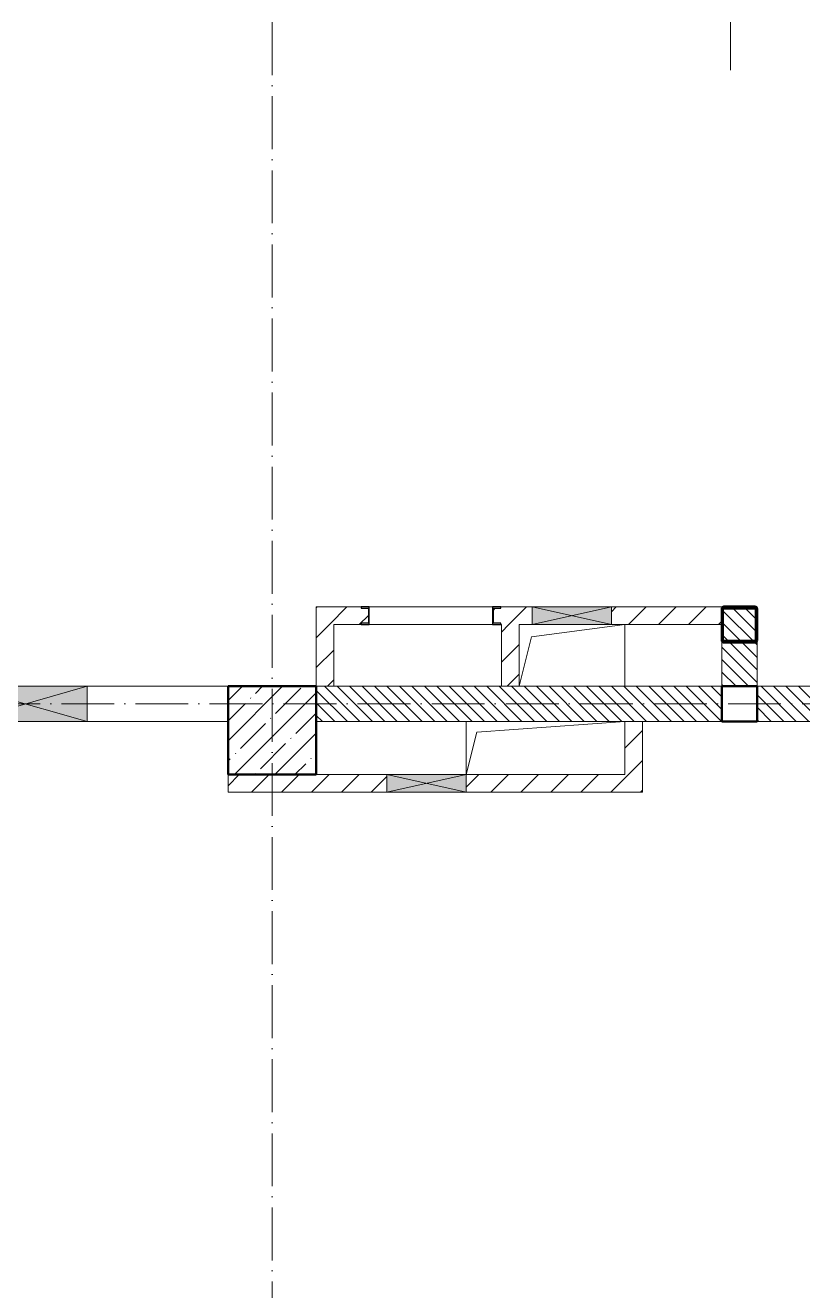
# Model space of a CAD drawing. Header units: millimetres. Extents: x -12989 to 629078, y -109036 to 555275.
# Drawn here: x 543060 to 547469, y -30762 to -23586 of the extents above; entities that cross this region are included whole.
import ezdxf

# ---------------------------------------------------------------- set-up
doc = ezdxf.new("R2010")
doc.units = ezdxf.units.MM
doc.linetypes.add('50_200_ШТРИХ_1Т_ш5_п1_п1_', pattern=[700, 500, -100, 0, -100])
for name, color, linetype, lineweight in [('A-COLS-____-MCUT', 7, 'Continuous', 53), ('A-DETL-GENF-OTLN', 7, 'Continuous', 9), ('A-FLOR-____-OTLN', 7, 'Continuous', 9), ('A-GENM-____-MCUT', 7, 'Continuous', 25), ('A-GENM-____-OTLN', 7, 'Continuous', 9), ('A-GENM-____-OTLN-1', 7, 'Continuous', 25), ('A-GLAZ-____-OTLN', 7, 'Continuous', 9), ('A-WALL-____-MCUT', 7, 'Continuous', 13), ('A-WALL-____-PATT-1', 7, 'Continuous', 9), ('A-WALL-FNSH-MCUT-1', 7, 'Continuous', 9), ('I-WALL-____-OTLN', 7, 'Continuous', 9), ('S-COLS-____-MCUT', 7, 'Continuous', 50), ('S-COLS-____-OTLN', 7, 'Continuous', 9), ('S-GRID-____-OTLN-1', 7, '50_200_ШТРИХ_1Т_ш5_п1_п1_', 9)]:
    doc.layers.add(name, color=color, linetype=linetype, lineweight=lineweight)
pattern_1 = [(135, (523510.01, -90515.614), (-35.35534, -35.35534), [])]
pattern_2 = [(45, (523510.01, -90515.61), (-84.85281, 84.85281), [])]

# ---------------------------------------------------------------- blocks, each defined once
blk = doc.blocks.new('Перемычка над витражем_2025_02_04_ifc-1-АР1_План отверстий 3 этажа в осях 1-64_Ю-ЯЯ')
at = {"layer": 'A-COLS-____-MCUT'}
for p, q in [((23500, 63619), (23500, 63443)), ((23506, 63443), (23506, 63619)), ((23688, 63631), (23512, 63631)), ((23512, 63625), (23688, 63625)), ((23694, 63619), (23694, 63443)), ((23700, 63443), (23700, 63619)), ((23688, 63437), (23512, 63437)), ((23512, 63431), (23688, 63431))]:
    blk.add_line(p, q, dxfattribs=at)
for centre, radius, start, end in [((23512, 63619), 12, 90, 180), ((23512, 63619), 6, 90, 180), ((23688, 63619), 12, 0, 90), ((23688, 63619), 6, 360, 90), ((23512, 63443), 12, 180, 270), ((23512, 63443), 6, 180, 270), ((23688, 63443), 12, 270, 0), ((23688, 63443), 6, 270, 360)]:
    blk.add_arc(centre, radius, start, end, dxfattribs=at)
blk = doc.blocks.new('BSC_Колонна _Прямоугольная - 500х500-V51-АР1_План отверстий 3 этажа в осях 1-64_Ю-ЯЯ')
at = {"layer": 'S-COLS-____-OTLN'}
h = blk.add_hatch(dxfattribs=at)
h.set_pattern_fill('FP_59', color=256, style=0, pattern_type=2)
h.set_pattern_definition([(45, (-20950, -62931.04), (-114.04925, 114.04925), []), (45, (-20835.95, -62931.04), (-114.04925, 114.04925), [201.613, -40.323, 3.353, -36.97])])
h.paths.add_polyline_path([(-250, -250), (250, -250), (250, 250), (-250, 250)], flags=0)
at = {"layer": 'S-COLS-____-MCUT'}
for p, q in [((250, 250), (-250, 250)), ((-250, 250), (-250, -250)), ((250, -250), (250, 250)), ((-250, -250), (250, -250))]:
    blk.add_line(p, q, dxfattribs=at)
blk = doc.blocks.new('AR_Отверстие прямоугольное _в плите_ - AR_Отверстие прямоугольное _в плите_-30552527-АР1_План отверстий 3 этажа в осях 1-64_Ю-ЯЯ')
at = {"layer": 'A-GENM-____-OTLN'}
for p, q in [((-230, 105), (300, 175)), ((300, -175), (300, 175)), ((-300, -175), (-230, 105))]:
    blk.add_line(p, q, dxfattribs=at)
blk = doc.blocks.new('AR_Отверстие прямоугольное _в плите_ - AR_Отверстие прямоугольное _в плите_-30552666-АР1_План отверстий 3 этажа в осях 1-64_Ю-ЯЯ')
at = {"layer": 'A-GENM-____-OTLN'}
for p, q in [((-450, 150), (-450, -150)), ((-390, 90), (450, 150)), ((-450, -150), (-390, 90))]:
    blk.add_line(p, q, dxfattribs=at)
blk = doc.blocks.new('154_Стойка_СКБ_Швеллер - СМ-2180_100-28318692-АР1_План отверстий 3 этажа в осях 1-64_Ю-ЯЯ')
at = {"layer": 'A-GENM-____-MCUT'}
for p, q in [((171, 50), (125, 50)), ((125, 50), (125, -50)), ((129.5, 42.4), (171, 42.4)), ((129.5, -42.4), (129.5, 42.4)), ((171, 42.4), (171, 50)), ((125, -50), (171, -50)), ((171, -42.4), (129.5, -42.4)), ((171, -50), (171, -42.4))]:
    blk.add_line(p, q, dxfattribs=at)
blk = doc.blocks.new('BSC_Колонна _Прямоугольная1 - 200х200 _металл_-35216022-АР1_План отверстий 3 этажа в осях 1-64_Ю-ЯЯ')
at = {"layer": 'S-COLS-____-MCUT'}
for p, q in [((100, 100), (-100, 100)), ((-100, 100), (-100, -100)), ((100, -100), (100, 100)), ((-100, -100), (100, -100))]:
    blk.add_line(p, q, dxfattribs=at)
blk = doc.blocks.new('AR_Отверстие прямоугольное _в стене_ - AR_Отверстие прямоугольное _в стене__ОВ-36919374-АР1_План отверстий 3 этажа в осях 1-64_Ю-ЯЯ')
at = {"layer": 'A-GLAZ-____-OTLN'}
blk.add_hatch(color=256, dxfattribs=at).paths.add_polyline_path([(225, -50), (225, 50), (-225, 50), (-225, -50)], flags=0)
at = {"layer": 'A-DETL-GENF-OTLN'}
for p, q in [((-225, -50), (-225, 50)), ((-225, 50), (225, 50)), ((225, 50), (-225, -50)), ((-225, 50), (225, -50)), ((225, 50), (-225, 50)), ((-225, 50), (-225, -50)), ((225, 50), (225, -50)), ((225, -50), (225, 50)), ((225, -50), (-225, -50)), ((-225, -50), (225, -50))]:
    blk.add_line(p, q, dxfattribs=at)
blk = doc.blocks.new('AR_Отверстие прямоугольное _в стене_ - AR_Отверстие прямоугольное _в стене__ОВ-36917871-АР1_План отверстий 3 этажа в осях 1-64_Ю-ЯЯ')
at = {"layer": 'A-GLAZ-____-OTLN'}
blk.add_hatch(color=256, dxfattribs=at).paths.add_polyline_path([(350, -100), (350, 100), (-350, 100), (-350, -100)], flags=0)
at = {"layer": 'A-DETL-GENF-OTLN'}
for p, q in [((-350, -100), (-350, 100)), ((-350, 100), (350, 100)), ((350, 100), (-350, -100)), ((-350, 100), (350, -100)), ((350, 100), (-350, 100)), ((-350, 100), (-350, -100)), ((350, 100), (350, -100)), ((350, -100), (350, 100)), ((350, -100), (-350, -100)), ((-350, -100), (350, -100))]:
    blk.add_line(p, q, dxfattribs=at)
blk = doc.blocks.new('AR_Отверстие прямоугольное _в стене__БезПР - AR_Отверстие прямоугольное _в стене__БезПР-36899026-АР1_План отверстий 3 этажа в осях 1-64_Ю-ЯЯ')
at = {"layer": 'A-GLAZ-____-OTLN'}
blk.add_hatch(color=256, dxfattribs=at).paths.add_polyline_path([(225, -50), (225, 50), (-225, 50), (-225, -50)], flags=0)
at = {"layer": 'A-DETL-GENF-OTLN'}
for p, q in [((-225, -50), (-225, 50)), ((-225, 50), (225, 50)), ((225, 50), (-225, -50)), ((-225, 50), (225, -50)), ((225, 50), (-225, 50)), ((-225, 50), (-225, -50)), ((225, 50), (225, -50)), ((225, -50), (225, 50)), ((225, -50), (-225, -50)), ((-225, -50), (225, -50))]:
    blk.add_line(p, q, dxfattribs=at)
at = {"layer": 'A-GLAZ-____-OTLN'}
blk.add_line((225, 50), (-225, 50), dxfattribs=at)
blk = doc.blocks.new('3эт')
at = {"layer": 'S-GRID-____-OTLN-1', "color": 251, "ltscale": 0.6, "true_color": 0x636466}
for p, q in [((304720.7, 4029.4), (304720.7, -33971.9)), ((307320.7, 4029.4), (307320.7, -20188)), ((387845.1, -23782.4), (279101.9, -23782.4))]:
    blk.add_line(p, q, dxfattribs=at)

msp = doc.modelspace()

# ---------------------------------------------------------------- hatches: boundary and pattern name
at = {"layer": 'A-WALL-____-PATT-1'}
h = msp.add_hatch(dxfattribs=at)
h.set_pattern_fill('FP_7', color=256, style=0, pattern_type=2)
h.set_pattern_definition(pattern_2)
h.paths.add_polyline_path([(544710.0077, -26984.5723), (544964.0077, -26984.5723), (544964.0077, -26976.9723), (545005.5077, -26976.9723), (545005.5077, -26892.1723), (544964.0077, -26892.1723), (544964.0077, -26884.5723), (544710.0077, -26884.5723)], flags=0)
h.paths.add_polyline_path([(547010.0077, -26984.5723), (547010.0077, -26884.5723), (546385.0077, -26884.5723), (546385.0077, -26984.5723), (546473.0175, -26984.5723)], flags=0)
h.paths.add_polyline_path([(545756.0077, -26984.5723), (545935.0077, -26984.5723), (545935.0077, -26884.5723), (545756.0077, -26884.5723), (545756.0077, -26892.1723), (545714.5077, -26892.1723), (545714.5077, -26976.9723), (545756.0077, -26976.9723)], flags=0)
h = msp.add_hatch(dxfattribs=at)
h.set_pattern_fill('FP_9', color=256, style=0, pattern_type=2)
h.set_pattern_definition(pattern_1)
h.paths.add_polyline_path([(547210.0077, -27334.5723), (547210.0077, -26884.5723), (547010.0077, -26884.5723), (547010.0077, -27334.5723)], flags=0)
h = msp.add_hatch(dxfattribs=at)
h.set_pattern_fill('FP_7', color=256, style=0, pattern_type=2)
h.set_pattern_definition(pattern_2)
h.paths.add_polyline_path([(544810.0077, -27334.5723), (544810.0077, -26984.5723), (544710.0077, -26984.5723), (544710.0077, -27334.5723)], flags=0)
h = msp.add_hatch(dxfattribs=at)
h.set_pattern_fill('FP_7', color=256, style=0, pattern_type=2)
h.set_pattern_definition(pattern_2)
h.paths.add_polyline_path([(545860.0077, -27334.5723), (545860.0077, -26984.5723), (545760.0077, -26984.5723), (545760.0077, -27334.5723)], flags=0)
h = msp.add_hatch(dxfattribs=at)
h.set_pattern_fill('FP_9', color=256, style=0, pattern_type=2)
h.set_pattern_definition(pattern_1)
h.paths.add_polyline_path([(550116.0077, -27534.5723), (550210.0077, -27534.5723), (550210.0077, -27334.5723), (550116.0077, -27334.5723), (550116.0077, -27403.5723), (550110.0077, -27403.5723), (550110.0077, -27465.5723), (550116.0077, -27465.5723)], flags=0)
h.paths.add_polyline_path([(547010.0077, -27534.5723), (547010.0077, -27334.5723), (544710.0077, -27334.5723), (544710.0077, -27534.5723), (546560.0077, -27534.5723)], flags=0)
h.paths.add_polyline_path([(547210.0077, -27534.5723), (548454.0077, -27534.5723), (548454.0077, -27465.5723), (548460.0077, -27465.5723), (548460.0077, -27403.5723), (548454.0077, -27403.5723), (548454.0077, -27334.5723), (547210.0077, -27334.5723), (547210.0077, -27403.5378)], flags=0)
h.paths.add_polyline_path([(549404.0077, -27534.5723), (549404.0077, -27465.5723), (549410.0077, -27465.5723), (549410.0077, -27403.5723), (549404.0077, -27403.5723), (549404.0077, -27334.5723), (549166.0077, -27334.5723), (549166.0077, -27403.5723), (549160.0077, -27403.5723), (549160.0077, -27465.5723), (549166.0077, -27465.5723), (549166.0077, -27534.5723), (549360.0077, -27534.5723)], flags=0)
h = msp.add_hatch(dxfattribs=at)
h.set_pattern_fill('FP_7', color=256, style=0, pattern_type=2)
h.set_pattern_definition(pattern_2)
h.paths.add_polyline_path([(546473.0175, -27934.5723), (546560.0077, -27934.5723), (546560.0077, -27534.5723), (546460.0077, -27534.5723), (546460.0077, -27934.5723)], flags=0)
h = msp.add_hatch(dxfattribs=at)
h.set_pattern_fill('FP_7', color=256, style=0, pattern_type=2)
h.set_pattern_definition(pattern_2)
h.paths.add_polyline_path([(546460.0077, -27934.5723), (546460.0077, -27834.5723), (545560.0077, -27834.5723), (545560.0077, -27934.5723), (545589.2853, -27934.5723)], flags=0)
h.paths.add_polyline_path([(545110.0077, -27934.5723), (545110.0077, -27834.5723), (544210.0077, -27834.5723), (544210.0077, -27934.5723), (544710.0077, -27934.5723)], flags=0)

# ---------------------------------------------------------------- linework, layer by layer
at = {"layer": 'A-FLOR-____-OTLN'}
for p, q in [((546460.0077, -26984.5723), (546460.0077, -27334.5723)), ((545560.0077, -27834.5723), (545560.0077, -27534.5723))]:
    msp.add_line(p, q, dxfattribs=at)
at = {"layer": 'A-WALL-____-MCUT'}
for p, q in [((547210.0077, -26884.5723), (547010.0077, -26884.5723)), ((547010.0077, -26884.5723), (547010.0077, -27334.5723)), ((547210.0077, -27334.5723), (547210.0077, -26884.5723)), ((547010.0077, -27334.5723), (544710.0077, -27334.5723)), ((548385.0077, -27334.5723), (547210.0077, -27334.5723)), ((544710.0077, -27534.5723), (547010.0077, -27534.5723)), ((547210.0077, -27534.5723), (548385.0077, -27534.5723))]:
    msp.add_line(p, q, dxfattribs=at)
at = {"layer": 'A-WALL-FNSH-MCUT-1'}
for p, q in [((544964.0077, -26884.5723), (544710.0077, -26884.5723)), ((544710.0077, -26884.5723), (544710.0077, -27334.5723)), ((545935.0077, -26884.5723), (545756.0077, -26884.5723)), ((547010.0077, -26884.5723), (546385.0077, -26884.5723)), ((544810.0077, -26984.5723), (544964.0077, -26984.5723)), ((544810.0077, -27334.5723), (544810.0077, -26984.5723)), ((545756.0077, -26984.5723), (545760.0077, -26984.5723)), ((545760.0077, -26984.5723), (545760.0077, -27334.5723)), ((545860.0077, -27334.5723), (545860.0077, -26984.5723)), ((545860.0077, -26984.5723), (545935.0077, -26984.5723)), ((546385.0077, -26984.5723), (547010.0077, -26984.5723)), ((546460.0077, -27534.5723), (546460.0077, -27834.5723)), ((546560.0077, -27934.5723), (546560.0077, -27534.5723)), ((544210.0077, -27834.5723), (544210.0077, -27934.5723)), ((545110.0077, -27834.5723), (544710.0077, -27834.5723)), ((546460.0077, -27834.5723), (545560.0077, -27834.5723)), ((544210.0077, -27934.5723), (545110.0077, -27934.5723)), ((545560.0077, -27934.5723), (546560.0077, -27934.5723))]:
    msp.add_line(p, q, dxfattribs=at)
at = {"layer": 'I-WALL-____-OTLN'}
for p, q in [((545010.0077, -26884.5723), (545710.0077, -26884.5723)), ((545710.0077, -26984.5723), (545010.0077, -26984.5723)), ((543410.0077, -27334.5723), (544210.0077, -27334.5723)), ((544210.0077, -27534.5723), (543410.0077, -27534.5723))]:
    msp.add_line(p, q, dxfattribs=at)

# ---------------------------------------------------------------- block references
for name, p in [('3эт', (239739.3002, -3652.1582)), ('Перемычка над витражем_2025_02_04_ifc-1-АР1_План отверстий 3 этажа в осях 1-64_Ю-ЯЯ', (523510.0077, -90515.6143))]:
    msp.add_blockref(name, p)
at = {"layer": 'A-GENM-____-OTLN'}
for name, p in [('AR_Отверстие прямоугольное _в плите_ - AR_Отверстие прямоугольное _в плите_-30552527-АР1_План отверстий 3 этажа в осях 1-64_Ю-ЯЯ', (546160.0077, -27159.5723)), ('AR_Отверстие прямоугольное _в плите_ - AR_Отверстие прямоугольное _в плите_-30552666-АР1_План отверстий 3 этажа в осях 1-64_Ю-ЯЯ', (546010.0077, -27684.5723))]:
    msp.add_blockref(name, p, dxfattribs=at)
at = {"layer": 'A-GENM-____-OTLN-1', "rotation": 180}
msp.add_blockref('154_Стойка_СКБ_Швеллер - СМ-2180_100-28318692-АР1_План отверстий 3 этажа в осях 1-64_Ю-ЯЯ', (545135.0077, -26934.5723), dxfattribs=at)
at = {"layer": 'A-GENM-____-OTLN-1'}
msp.add_blockref('154_Стойка_СКБ_Швеллер - СМ-2180_100-28318692-АР1_План отверстий 3 этажа в осях 1-64_Ю-ЯЯ', (545585.0077, -26934.5723), dxfattribs=at)
at = {"layer": 'A-GLAZ-____-OTLN'}
for name, p in [('AR_Отверстие прямоугольное _в стене_ - AR_Отверстие прямоугольное _в стене__ОВ-36919374-АР1_План отверстий 3 этажа в осях 1-64_Ю-ЯЯ', (546160.0077, -26934.5723)), ('AR_Отверстие прямоугольное _в стене_ - AR_Отверстие прямоугольное _в стене__ОВ-36917871-АР1_План отверстий 3 этажа в осях 1-64_Ю-ЯЯ', (543060.0077, -27434.5723)), ('AR_Отверстие прямоугольное _в стене__БезПР - AR_Отверстие прямоугольное _в стене__БезПР-36899026-АР1_План отверстий 3 этажа в осях 1-64_Ю-ЯЯ', (545335.0077, -27884.5723))]:
    msp.add_blockref(name, p, dxfattribs=at)
at = {"layer": 'S-COLS-____-OTLN'}
msp.add_blockref('BSC_Колонна _Прямоугольная - 500х500-V51-АР1_План отверстий 3 этажа в осях 1-64_Ю-ЯЯ', (544460.0077, -27584.5723), dxfattribs=at)
at = {"layer": 'S-COLS-____-OTLN', "rotation": 270.0000000000001}
msp.add_blockref('BSC_Колонна _Прямоугольная1 - 200х200 _металл_-35216022-АР1_План отверстий 3 этажа в осях 1-64_Ю-ЯЯ', (547110.0077, -27434.5723), dxfattribs=at)

doc.saveas('drawing.dxf')
